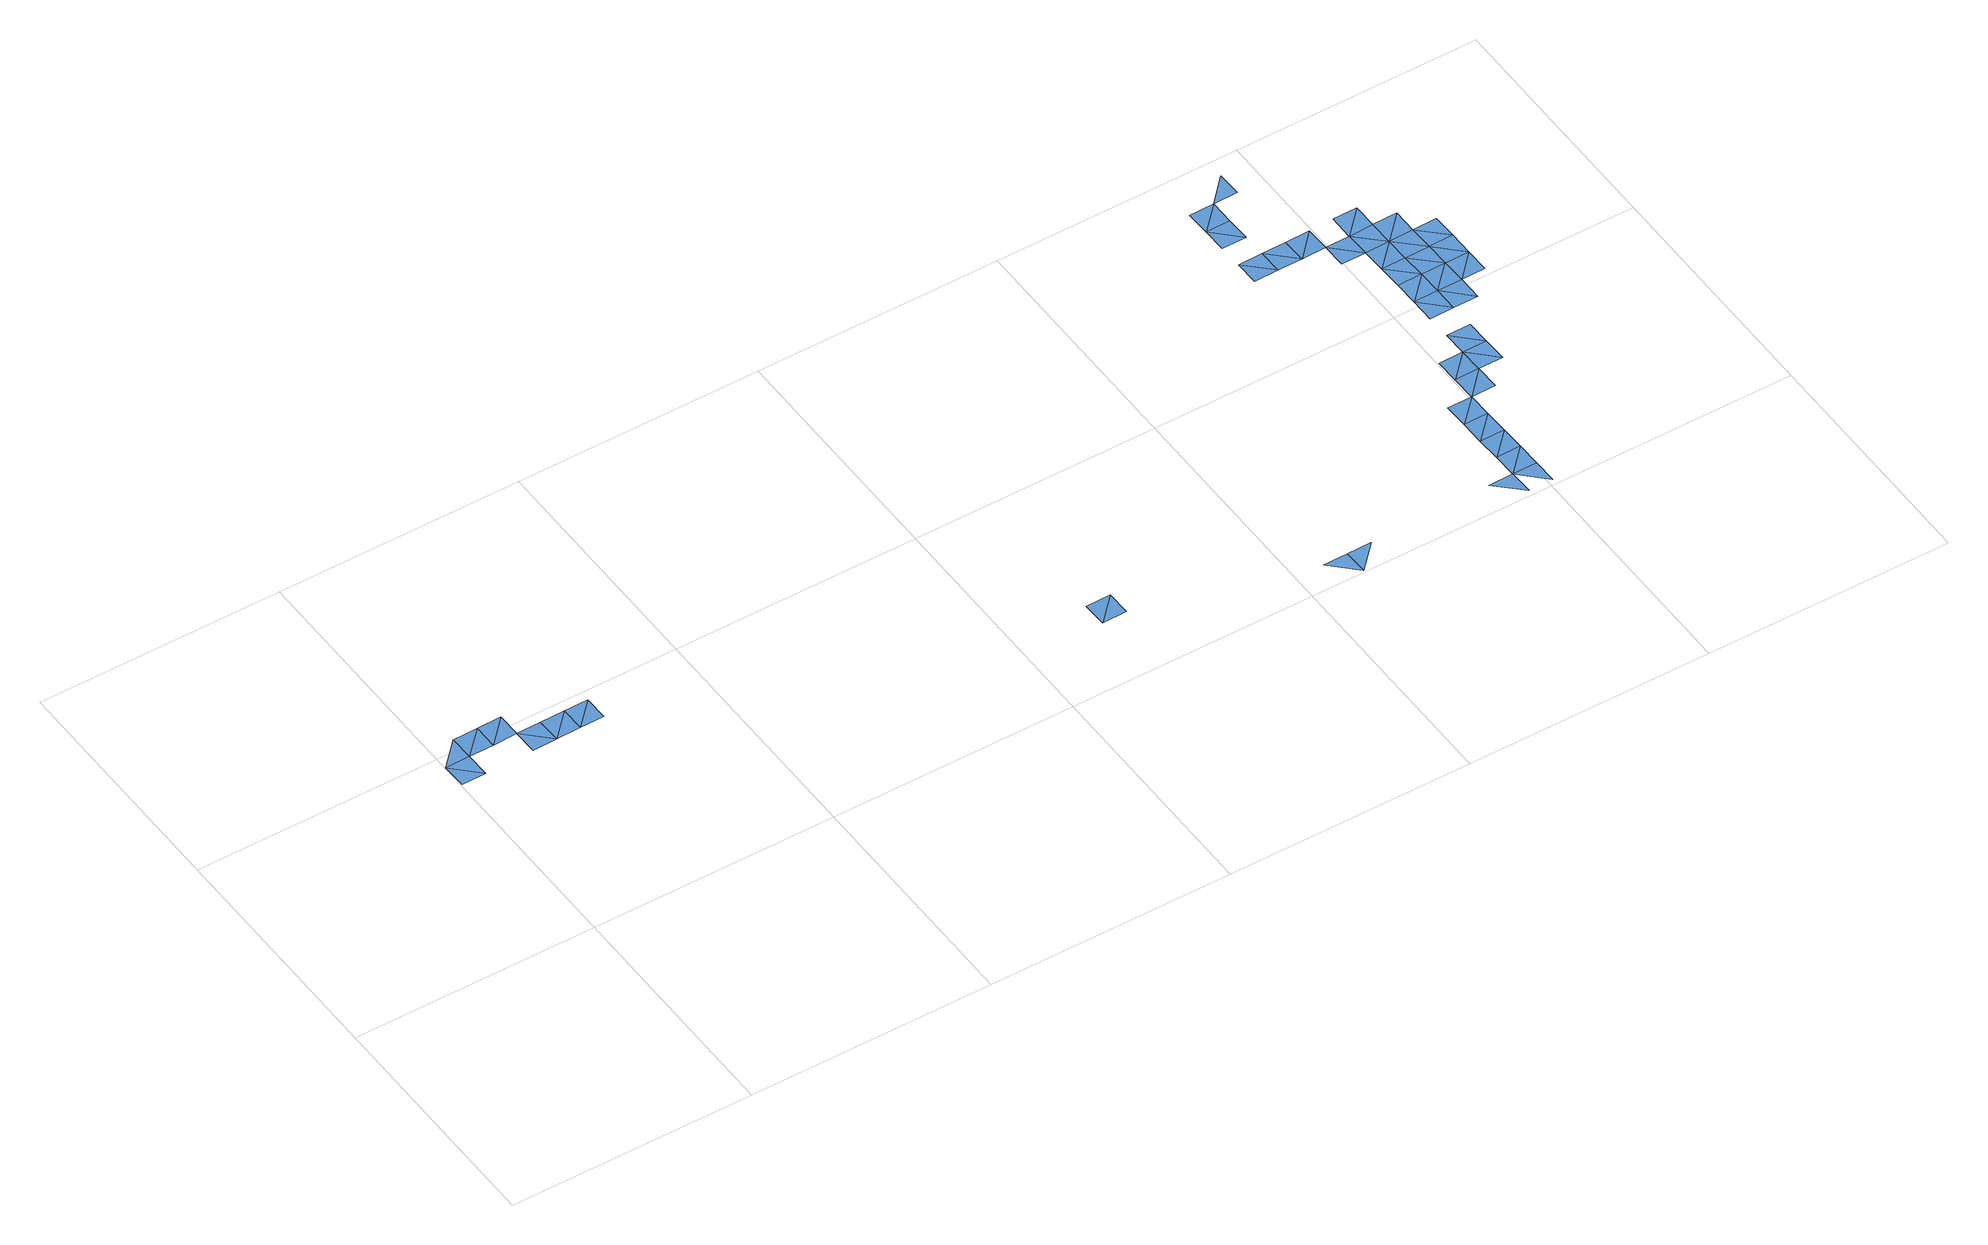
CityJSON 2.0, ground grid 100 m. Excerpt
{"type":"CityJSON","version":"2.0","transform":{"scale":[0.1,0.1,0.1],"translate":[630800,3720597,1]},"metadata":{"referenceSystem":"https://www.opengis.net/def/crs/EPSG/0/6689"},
"CityObjects":{
"waterbody1":{"type":"WaterBody","attributes":{"name":"福岡県津波浸水想定図","class":"1140","function":"2","WaterBodyTsunamiRiskAttribute.description":"1","WaterBodyTsunamiRiskAttribute.rank":"1"},"geometry":[{"type":"MultiSurface","lod":"1","boundaries":[[[0,1,2]],[[0,3,1]],[[3,4,1]],[[3,5,4]],[[6,5,3]],[[7,8,9]],[[9,10,7]],[[9,11,10]],[[9,12,11]],[[13,11,12]],[[12,14,13]],[[15,16,17]],[[15,18,16]],[[19,20,21]],[[20,19,22]],[[23,24,25]],[[25,26,27]],[[24,28,29]],[[23,28,24]],[[25,27,23]],[[30,31,29]],[[32,33,31]],[[29,28,30]],[[31,30,32]],[[34,35,36]],[[37,38,32]],[[39,40,35]],[[32,41,37]],[[42,35,34]],[[35,42,39]],[[43,37,44]],[[45,46,47]],[[48,43,49]],[[43,44,49]],[[49,50,48]],[[46,45,51]],[[52,39,53]],[[54,55,56]],[[57,58,54]],[[59,58,60]],[[54,56,57]],[[59,54,58]],[[61,62,63]],[[64,65,60]],[[63,62,66]],[[58,64,60]],[[65,67,66]],[[65,64,68]],[[69,64,58]],[[58,57,69]],[[65,68,67]],[[57,70,69]],[[69,71,64]],[[68,64,71]],[[68,71,72]]]}]},
"waterbody2":{"type":"WaterBody","attributes":{"name":"福岡県津波浸水想定図","class":"1140","function":"2","WaterBodyTsunamiRiskAttribute.description":"1","WaterBodyTsunamiRiskAttribute.rank":"2"},"geometry":[{"type":"MultiSurface","lod":"1","boundaries":[[[73,5,6]],[[73,6,7]],[[25,74,75]],[[76,38,43]],[[77,78,45]],[[43,38,37]],[[77,45,47]],[[79,80,51]],[[81,82,55]],[[54,81,55]],[[83,81,59]],[[51,80,62]],[[59,81,54]]]}]},
"waterbody3":{"type":"WaterBody","attributes":{"name":"福岡県津波浸水想定図","class":"1140","function":"2","WaterBodyTsunamiRiskAttribute.description":"1","WaterBodyTsunamiRiskAttribute.rank":"3"},"geometry":[{"type":"MultiSurface","lod":"1","boundaries":[[[84,78,85]],[[78,77,85]],[[59,86,83]],[[65,80,86]],[[80,65,62]],[[86,59,60]],[[65,86,60]],[[66,62,65]]]}]}
},
"vertices":[
[105,848,10],[3,946,11],[5,846,10],[103,948,12],[101,1048,12],[201,1049,11],[203,949,11],[303,951,12],[305,851,11],[405,853,11],[403,953,11],[503,955,11],[505,855,11],[603,957,10],[605,857,10],[2316,290,8],[2414,392,8],[2314,390,8],[2416,292,8],[3221,8,8],[3219,108,8],[3119,106,8],[3319,110,8],[4017,223,9],[3917,221,9],[3919,121,9],[4021,23,9],[4019,123,9],[4015,323,8],[3915,321,8],[4013,423,8],[3913,421,8],[4011,523,8],[3911,521,8],[3790,1619,8],[3688,1717,8],[3690,1617,8],[4109,625,9],[4009,623,9],[3786,1819,9],[3686,1817,8],[4111,525,8],[3788,1719,8],[4107,725,9],[4209,627,8],[3894,1421,9],[3992,1523,8],[3892,1521,9],[4105,825,8],[4207,727,8],[4205,827,8],[3994,1423,8],[3884,1921,9],[3886,1821,9],[4202,1027,10],[4203,927,9],[4303,929,8],[4302,1029,9],[4300,1129,9],[4200,1127,10],[4198,1227,9],[4092,1525,11],[4094,1425,8],[4192,1527,11],[4298,1229,9],[4196,1327,9],[4194,1427,11],[4294,1429,11],[4296,1329,9],[4400,1131,8],[4401,1031,8],[4398,1231,9],[4396,1331,9],
[301,1051,12],[3819,119,10],[3921,21,10],[4007,723,9],[3792,1519,9],[3794,1419,9],[3996,1323,8],[4096,1325,8],[4102,1025,10],[4103,925,9],[4100,1125,10],
[3694,1417,9],[3692,1517,9],[4098,1225,9]
]}
